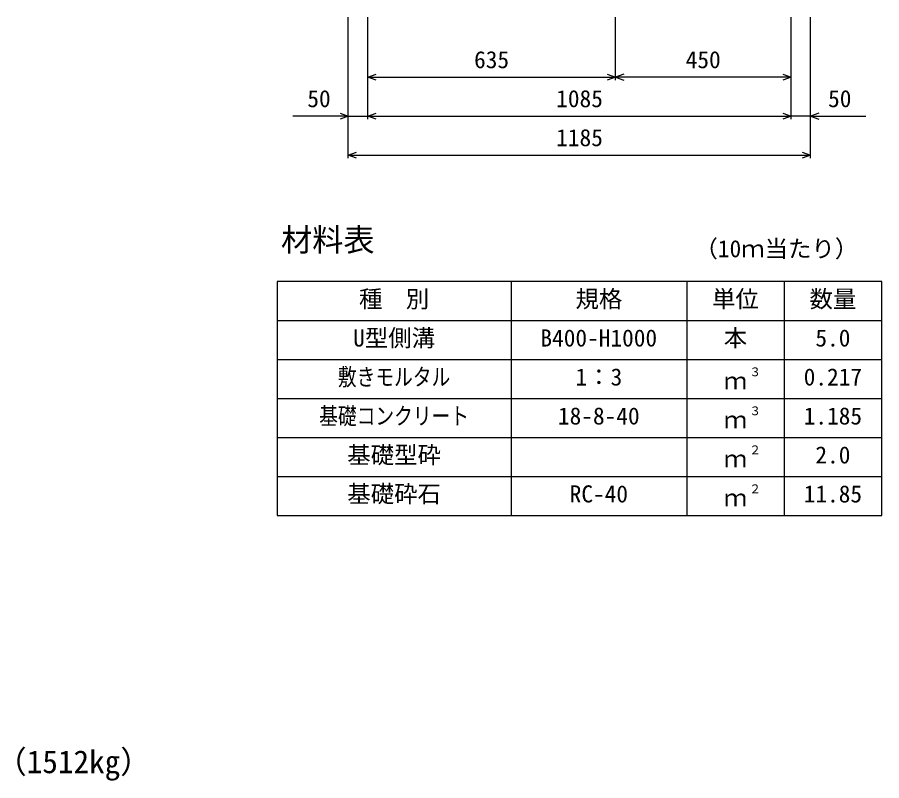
# Model space of a CAD drawing. Units: millimetres, scale not verified. Extents: x -25200 to 25200, y -8910 to 8910.
# Drawn here: x 17444 to 19660, y -4313 to -2354 of the extents above; entities that cross this region are included whole.
import ezdxf
from ezdxf.enums import TextEntityAlignment as Align

# ---------------------------------------------------------------- set-up
doc = ezdxf.new("R2010")
doc.units = ezdxf.units.MM
doc.header["$LTSCALE"] = 30
for name, color, linetype, lineweight in [('0-0_DIM', 7, 'Continuous', 25), ('0-3_HYO', 3, 'Continuous', 25), ('0-4_HYO2', 4, 'Continuous', 25), ('0-6_TXT', 7, 'Continuous', 25)]:
    doc.layers.add(name, color=color, linetype=linetype, lineweight=lineweight)
doc.styles.add('ＭＳ ゴシック', font='')
doc.styles.get('ＭＳ ゴシック').set_extended_font_data('MS Gothic')

msp = doc.modelspace()

# ---------------------------------------------------------------- linework, layer by layer
at = {"layer": '0-0_DIM'}
for p, q in [((18292.28, -2715.66), (18292.28, -2354.3)), ((18342.28, -2615.66), (18342.28, -2354.3)), ((18977.28, -2515.66), (18977.28, -2354.3)), ((19427.28, -2615.66), (19427.28, -2354.3)), ((19477.28, -2715.66), (19477.28, -2354.3)), ((18342.28, -2508.16), (18977.28, -2508.16)), ((19427.28, -2508.16), (18977.28, -2508.16)), ((18292.28, -2608.16), (18150.49, -2608.16)), ((18292.28, -2608.16), (18342.28, -2608.16)), ((18342.28, -2608.16), (19427.28, -2608.16)), ((19477.28, -2608.16), (19427.28, -2608.16)), ((19477.28, -2608.16), (19619.07, -2608.16)), ((18292.28, -2708.16), (19477.28, -2708.16))]:
    msp.add_line(p, q, dxfattribs=at)
for points in [[(18363.42, -2515.86), (18342.28, -2508.16), (18363.42, -2500.47)], [(18956.14, -2500.47), (18977.28, -2508.16), (18956.14, -2515.86)], [(18998.42, -2500.47), (18977.28, -2508.16), (18998.42, -2515.86)], [(19406.14, -2500.47), (19427.28, -2508.16), (19406.14, -2515.86)], [(18271.14, -2600.47), (18292.28, -2608.16), (18271.14, -2615.86)], [(18363.42, -2615.86), (18342.28, -2608.16), (18363.42, -2600.47)], [(19406.14, -2600.47), (19427.28, -2608.16), (19406.14, -2615.86)], [(19498.42, -2600.47), (19477.28, -2608.16), (19498.42, -2615.86)], [(18313.42, -2715.86), (18292.28, -2708.16), (18313.42, -2700.47)], [(19456.14, -2700.47), (19477.28, -2708.16), (19456.14, -2715.86)]]:
    msp.add_lwpolyline(points, dxfattribs=at)
at = {"layer": '0-3_HYO'}
for p, q in [((18709.78, -3032.11), (18709.78, -3632.11)), ((19159.78, -3032.11), (19159.78, -3632.11)), ((19409.78, -3032.11), (19409.78, -3632.11)), ((18109.78, -3132.11), (19659.78, -3132.11))]:
    msp.add_line(p, q, dxfattribs=at)
msp.add_lwpolyline([(18109.78, -3632.11), (19659.78, -3632.11), (19659.78, -3032.11), (18109.78, -3032.11)], close=True, dxfattribs=at)
at = {"layer": '0-4_HYO2'}
for p, q in [((18109.78, -3232.11), (19659.78, -3232.11)), ((18109.78, -3332.11), (19659.78, -3332.11)), ((18109.78, -3432.11), (19659.78, -3432.11)), ((18109.78, -3532.11), (19659.78, -3532.11))]:
    msp.add_line(p, q, dxfattribs=at)

# ---------------------------------------------------------------- texts
at = {"layer": '0-0_DIM', "style": 'ＭＳ ゴシック'}
for s, p in [('635', (18614.78, -2498.16)), ('450', (19157.28, -2498.16)), ('50', (18187.28, -2598.16)), ('1085', (18825.31, -2598.16)), ('50', (19522.28, -2598.16)), ('1185', (18825.31, -2698.16))]:
    msp.add_text(s, height=43.99, dxfattribs=at).set_placement(p, align=Align.BOTTOM_LEFT)
at = {"layer": '0-6_TXT', "style": 'ＭＳ ゴシック'}
for s, height, p in [('材料表', 58.65, (18119.78, -2972.11)), ('（10ｍ当たり）', 43.99, (19179.78, -2983.11)), ('種\u3000別', 43.99, (18319.78, -3112.11)), ('規格', 43.99, (18874.78, -3112.11)), ('単位', 43.99, (19224.78, -3112.11)), ('数量', 43.99, (19474.78, -3112.11)), ('U型側溝', 43.99, (18304.78, -3212.11)), ('B400-H1000', 43.99, (18784.78, -3212.11)), ('本', 43.99, (19254.78, -3212.11)), ('5.0', 43.99, (19489.78, -3212.11)), ('1：3', 43.99, (18874.78, -3312.11)), ('３', 21.99, (19320.32, -3281.74)), ('0.217', 43.99, (19459.78, -3312.11)), ('ｍ', 43.99, (19254.78, -3322.11)), ('18-8-40', 43.99, (18829.78, -3412.11)), ('３', 21.99, (19320.32, -3381.74)), ('1.185', 43.99, (19459.78, -3412.11)), ('ｍ', 43.99, (19254.78, -3422.11)), ('基礎型砕', 43.99, (18289.78, -3512.11)), ('２', 21.99, (19320.32, -3481.74)), ('2.0', 43.99, (19489.78, -3512.11)), ('ｍ', 43.99, (19254.78, -3522.11)), ('基礎砕石', 43.99, (18289.78, -3612.11)), ('RC-40', 43.99, (18859.78, -3612.11)), ('２', 21.99, (19320.32, -3581.74)), ('11.85', 43.99, (19459.78, -3612.11)), ('ｍ', 43.99, (19254.78, -3622.11)), ('（1512kg）', 58.65, (17388.15, -4310.97))]:
    msp.add_text(s, height=height, dxfattribs=at).set_placement(p, align=Align.BOTTOM_LEFT)
at = {"layer": '0-6_TXT', "style": 'ＭＳ ゴシック', "width": 0.8}
for s, p in [('敷きモルタル', (18265.78, -3312.11)), ('基礎コンクリート', (18217.78, -3412.11))]:
    msp.add_text(s, height=43.99, dxfattribs=at).set_placement(p, align=Align.BOTTOM_LEFT)

doc.saveas('drawing.dxf')
